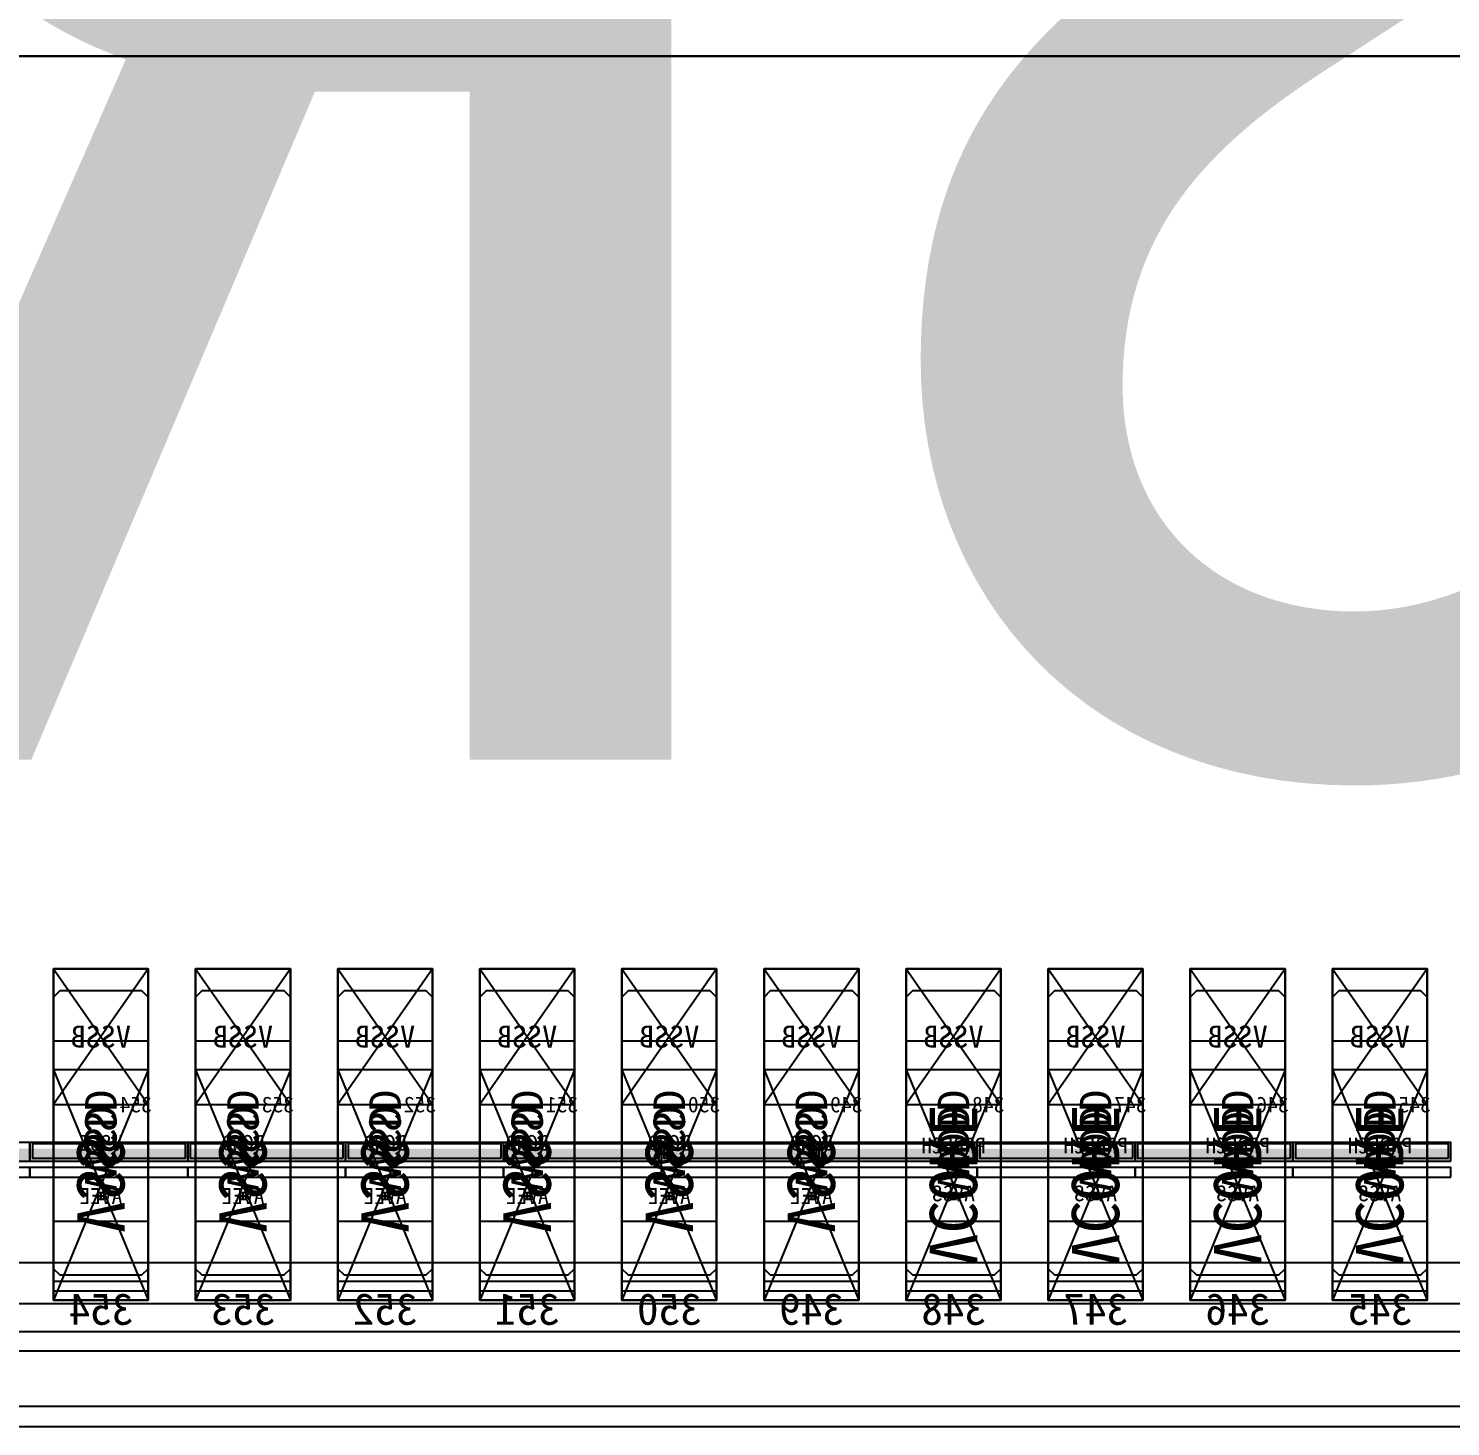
# Model space of a CAD drawing. Header units: millimetres. Extents: x 427 to 2444, y 137 to 817.
# Drawn here: x 1133.3964 to 1133.8467, y 300.7749 to 301.2176 of the extents above; entities that cross this region are included whole.
import ezdxf
from ezdxf.enums import TextEntityAlignment as Align

# ---------------------------------------------------------------- set-up
doc = ezdxf.new("R2010")
doc.units = ezdxf.units.MM
for name, color, linetype in [('L0', 211, 'Continuous'), ('L102', 91, 'Continuous'), ('L114', 213, 'Continuous'), ('L240', 60, 'Continuous'), ('L241', 200, 'Continuous'), ('L242', 51, 'Continuous'), ('L245', 53, 'Continuous'), ('L246', 93, 'Continuous'), ('L248', 171, 'Continuous'), ('L59', 140, 'Continuous'), ('L63', 4, 'Continuous'), ('L98', 150, 'Continuous')]:
    doc.layers.add(name, color=color, linetype=linetype)
doc.styles.add('txt', font='simhei.ttf')

# ---------------------------------------------------------------- blocks, each defined once
blk = doc.blocks.new('HX8394_F_PAD')
at = {"layer": 'L0'}
blk.add_lwpolyline([(-13.86, -0.4025), (-13.86, 0.4025), (13.86, 0.4025), (13.86, -0.4025), (-13.86, -0.4025)], close=True, dxfattribs=at)
at = {"layer": 'L241'}
blk.add_lwpolyline([(-13.9, -0.435), (-13.9, 0.435), (13.9, 0.435), (13.9, -0.435), (-13.9, -0.435)], close=True, dxfattribs=at)
at = {"layer": 'L242'}
for points in [[(1.8095, -0.3935), (1.8075, -0.3915), (1.8075, -0.3055), (1.8095, -0.3035), (1.8355, -0.3035), (1.8375, -0.3055), (1.8375, -0.3915), (1.8355, -0.3935), (1.8095, -0.3935)], [(1.8545, -0.3935), (1.8525, -0.3915), (1.8525, -0.3055), (1.8545, -0.3035), (1.8805, -0.3035), (1.8825, -0.3055), (1.8825, -0.3915), (1.8805, -0.3935), (1.8545, -0.3935)], [(1.8995, -0.3935), (1.8975, -0.3915), (1.8975, -0.3055), (1.8995, -0.3035), (1.9255, -0.3035), (1.9275, -0.3055), (1.9275, -0.3915), (1.9255, -0.3935), (1.8995, -0.3935)], [(1.9445, -0.3935), (1.9425, -0.3915), (1.9425, -0.3055), (1.9445, -0.3035), (1.9705, -0.3035), (1.9725, -0.3055), (1.9725, -0.3915), (1.9705, -0.3935), (1.9445, -0.3935)], [(1.9895, -0.3935), (1.9875, -0.3915), (1.9875, -0.3055), (1.9895, -0.3035), (2.0155, -0.3035), (2.0175, -0.3055), (2.0175, -0.3915), (2.0155, -0.3935), (1.9895, -0.3935)], [(2.0345, -0.3935), (2.0325, -0.3915), (2.0325, -0.3055), (2.0345, -0.3035), (2.0605, -0.3035), (2.0625, -0.3055), (2.0625, -0.3915), (2.0605, -0.3935), (2.0345, -0.3935)], [(2.0795, -0.3935), (2.0775, -0.3915), (2.0775, -0.3055), (2.0795, -0.3035), (2.1055, -0.3035), (2.1075, -0.3055), (2.1075, -0.3915), (2.1055, -0.3935), (2.0795, -0.3935)], [(2.1245, -0.3935), (2.1225, -0.3915), (2.1225, -0.3055), (2.1245, -0.3035), (2.1505, -0.3035), (2.1525, -0.3055), (2.1525, -0.3915), (2.1505, -0.3935), (2.1245, -0.3935)], [(2.1695, -0.3935), (2.1675, -0.3915), (2.1675, -0.3055), (2.1695, -0.3035), (2.1955, -0.3035), (2.1975, -0.3055), (2.1975, -0.3915), (2.1955, -0.3935), (2.1695, -0.3935)], [(2.2145, -0.3935), (2.2125, -0.3915), (2.2125, -0.3055), (2.2145, -0.3035), (2.2405, -0.3035), (2.2425, -0.3055), (2.2425, -0.3915), (2.2405, -0.3935), (2.2145, -0.3935)]]:
    blk.add_lwpolyline(points, close=True, dxfattribs=at)
at = {"layer": 'L240', "style": 'txt'}
for s, p in [('VDDD', (1.8225, -0.3485)), ('VDDD', (1.8675, -0.3485)), ('VDDD', (1.9125, -0.3485)), ('VDDD', (1.9575, -0.3485)), ('VSSD', (2.0025, -0.3485)), ('VSSD', (2.0475, -0.3485)), ('VSSD', (2.0925, -0.3485)), ('VSSD', (2.1375, -0.3485)), ('VSSD', (2.1825, -0.3485)), ('VSSD', (2.2275, -0.3485))]:
    blk.add_text(s, height=0.01, rotation=90, dxfattribs=at).set_placement(p, align=Align.MIDDLE_CENTER)
at = {"layer": 'L248', "style": 'txt'}
blk.add_text('27800x870(include SR&SL)', height=0.5, dxfattribs=at).set_placement((-0.381772, 0.019694), align=Align.MIDDLE_CENTER)
blk = doc.blocks.new('NTBUMP_73X30')
at = {"color": 5, "linetype": 'Continuous'}
blk.add_lwpolyline([(-0.015, 0.04), (0.015, -0.033), (0.015, 0.04), (-0.015, -0.033)], dxfattribs=at)
at = {"layer": 'L242', "color": 5}
blk.add_lwpolyline([(-0.015, -0.033), (-0.015, 0.04), (0.015, 0.04), (0.015, -0.033), (-0.015, -0.033)], close=True, dxfattribs=at)
blk = doc.blocks.new('ILI9881C_AA_NTBUMP_PM_875UM')
at = {"layer": 'L241'}
blk.add_lwpolyline([(-13.92, -0.4375), (-13.92, 0.4375), (13.92, 0.4375), (13.92, -0.4375), (-13.92, -0.4375)], close=True, dxfattribs=at)
for p in [(1.8225, -0.3645), (1.8675, -0.3645), (1.9125, -0.3645), (1.9575, -0.3645), (2.0025, -0.3645), (2.0475, -0.3645), (2.0925, -0.3645), (2.1375, -0.3645), (2.1825, -0.3645), (2.2275, -0.3645)]:
    blk.add_blockref('NTBUMP_73X30', p)
at = {"layer": 'L246', "style": 'txt'}
for s, p in [('VCORE', (1.8225, -0.361)), ('VCORE', (1.8675, -0.361)), ('VCORE', (1.9125, -0.361)), ('VCORE', (1.9575, -0.361)), ('VSS', (2.0025, -0.361)), ('VSS', (2.0475, -0.361)), ('VSS', (2.0925, -0.361)), ('VSS', (2.1375, -0.361)), ('VSS', (2.1825, -0.361)), ('VSS', (2.2275, -0.361))]:
    blk.add_text(s, height=0.015, rotation=90, dxfattribs=at).set_placement(p, align=Align.MIDDLE_CENTER)
for s, p in [('345', (1.8225, -0.400279)), ('346', (1.8675, -0.400279)), ('347', (1.9125, -0.400279)), ('348', (1.9575, -0.400279)), ('349', (2.0025, -0.400279)), ('350', (2.0475, -0.400279)), ('351', (2.0925, -0.400279)), ('352', (2.1375, -0.400279)), ('353', (2.1825, -0.400279)), ('354', (2.2275, -0.400279))]:
    blk.add_text(s, height=0.01, dxfattribs=at).set_placement(p, align=Align.MIDDLE_CENTER)
blk = doc.blocks.new('INPUT_BUMP')
at = {"layer": 'L102'}
for points in [[(0.014, 0.04), (0.014, 0.041), (0.015, 0.041), (0.015, 0.04), (0.014, 0.04)], [(0.015, 0.04), (0.015, 0.041), (0.016, 0.041), (0.016, 0.04), (0.015, 0.04)], [(0.014, 0.039), (0.014, 0.04), (0.015, 0.04), (0.015, 0.039), (0.014, 0.039)], [(0.015, 0.039), (0.015, 0.04), (0.016, 0.04), (0.016, 0.039), (0.015, 0.039)]]:
    blk.add_lwpolyline(points, close=True, dxfattribs=at)
at = {"layer": 'L242'}
blk.add_lwpolyline([(0, 0.01), (0, 0.08), (0.03, 0.08), (0.03, 0.01), (0, 0.01)], close=True, dxfattribs=at)
blk = doc.blocks.new('JD9365Z_PAD_20170829_Y880')
at = {"layer": 'L241'}
blk.add_lwpolyline([(-13.95, -0.41), (-13.95, 0.41), (13.95, 0.41), (13.95, -0.41), (-13.95, -0.41)], close=True, dxfattribs=at)
at = {"row_count": 1, "column_count": 554, "row_spacing": 0.08, "column_spacing": 0.045}
blk.add_blockref('INPUT_BUMP', (-12.4575, -0.401), dxfattribs=at)
at = {"layer": 'L240', "style": 'txt'}
for s, p in [('AVSS', (1.8225, -0.360167)), ('AVSS', (1.8675, -0.360167)), ('AVSS', (1.9125, -0.360167)), ('AVSS', (1.9575, -0.360167)), ('AVEE', (2.0025, -0.361)), ('AVEE', (2.0475, -0.361)), ('AVEE', (2.0925, -0.361)), ('AVEE', (2.1375, -0.361)), ('AVEE', (2.1825, -0.361)), ('AVEE', (2.2275, -0.361))]:
    blk.add_text(s, height=0.005, dxfattribs=at).set_placement(p, align=Align.MIDDLE_CENTER)
blk = doc.blocks.new('NV3052C3P_BUMP_ORI_20190911')
at = {"layer": 'L241'}
blk.add_lwpolyline([(-13.8, -0.398), (-13.8, 0.398), (13.8, 0.398), (13.8, -0.398), (-13.8, -0.398)], close=True, dxfattribs=at)
at = {"layer": 'L242'}
for points in [[(1.8075, -0.385), (1.8075, -0.337), (1.8375, -0.337), (1.8375, -0.385), (1.8075, -0.385)], [(1.8525, -0.385), (1.8525, -0.337), (1.8825, -0.337), (1.8825, -0.385), (1.8525, -0.385)], [(1.8975, -0.385), (1.8975, -0.337), (1.9275, -0.337), (1.9275, -0.385), (1.8975, -0.385)], [(1.9425, -0.385), (1.9425, -0.337), (1.9725, -0.337), (1.9725, -0.385), (1.9425, -0.385)], [(1.9875, -0.385), (1.9875, -0.337), (2.0175, -0.337), (2.0175, -0.385), (1.9875, -0.385)], [(2.0325, -0.385), (2.0325, -0.337), (2.0625, -0.337), (2.0625, -0.385), (2.0325, -0.385)], [(2.0775, -0.385), (2.0775, -0.337), (2.1075, -0.337), (2.1075, -0.385), (2.0775, -0.385)], [(2.1225, -0.385), (2.1225, -0.337), (2.1525, -0.337), (2.1525, -0.385), (2.1225, -0.385)], [(2.1675, -0.385), (2.1675, -0.337), (2.1975, -0.337), (2.1975, -0.385), (2.1675, -0.385)], [(2.2125, -0.385), (2.2125, -0.337), (2.2425, -0.337), (2.2425, -0.385), (2.2125, -0.385)]]:
    blk.add_lwpolyline(points, close=True, dxfattribs=at)
at = {"layer": 'L245', "style": 'txt'}
for s, p in [('PPRECH', (1.822473, -0.361)), ('PPRECH', (1.867473, -0.361)), ('PPRECH', (1.912473, -0.361)), ('PPRECH', (1.957473, -0.361)), ('DGND', (2.002473, -0.360167)), ('DGND', (2.047473, -0.360167)), ('DGND', (2.092473, -0.360167)), ('DGND', (2.137473, -0.360167)), ('DGND', (2.182473, -0.360167)), ('VSSI', (2.227473, -0.360167))]:
    blk.add_text(s, height=0.005, dxfattribs=at).set_placement(p, align=Align.MIDDLE_CENTER)
blk = doc.blocks.new('BUMP_30_76')
at = {"layer": 'L242'}
blk.add_lwpolyline([(-0.015, -0.0195), (-0.015, 0.0565), (0.015, 0.0565), (0.015, -0.0195), (-0.015, -0.0195)], close=True, dxfattribs=at)
blk = doc.blocks.new('FL11283_A_OTHER')
at = {"layer": 'L102'}
blk.add_lwpolyline([(0, 0), (0, 0.41), (13.86, 0.41), (13.86, 0), (0, 0)], close=True, dxfattribs=at)
at = {"layer": 'L241'}
blk.add_lwpolyline([(-13.86, -0.41), (-13.86, 0.41), (13.86, 0.41), (13.86, 0.404), (-13.854, 0.404), (-13.854, -0.404), (13.854, -0.404), (13.854, 0.404), (13.86, 0.404), (13.86, -0.41), (-13.86, -0.41)], close=True, dxfattribs=at)
at = {"layer": 'L59'}
for points in [[(-13.86, -0.41), (-13.86, 0.41), (13.86, 0.41), (13.86, -0.41), (-13.86, -0.41)], [(0, -0.41), (0, 0), (13.86, 0), (13.86, -0.41), (0, -0.41)]]:
    blk.add_lwpolyline(points, close=True, dxfattribs=at)
for p in [(1.8225, -0.3685), (1.8675, -0.3685), (1.9125, -0.3685), (1.9575, -0.3685), (2.0025, -0.3685), (2.0475, -0.3685), (2.0925, -0.3685), (2.1375, -0.3685), (2.1825, -0.3685), (2.2275, -0.3685)]:
    blk.add_blockref('BUMP_30_76', p)
at = {"layer": 'L102', "style": 'txt'}
for s, p in [('VDDD', (1.8225, -0.346)), ('VDDD', (1.8675, -0.346)), ('VDDD', (1.9125, -0.346)), ('VDDD', (1.9575, -0.346)), ('VSSD', (2.0025, -0.346)), ('VSSD', (2.0475, -0.346)), ('VSSD', (2.0925, -0.346)), ('VSSD', (2.1375, -0.346)), ('VSSD', (2.1825, -0.346)), ('VSSD', (2.2275, -0.346))]:
    blk.add_text(s, height=0.01, rotation=90, dxfattribs=at).set_placement(p, align=Align.MIDDLE_CENTER)
blk = doc.blocks.new('GC9702_ANALOG_PAD_BUMP')
at = {"color": 5, "linetype": 'Continuous'}
blk.add_lwpolyline([(-0.015, 0.0215), (0.015, -0.0215), (0.015, 0.0215), (-0.015, -0.0215)], dxfattribs=at)
at = {"layer": 'L242', "color": 5}
blk.add_lwpolyline([(-0.015, -0.0215), (-0.015, 0.0215), (0.015, 0.0215), (0.015, -0.0215), (-0.015, -0.0215)], close=True, dxfattribs=at)
blk = doc.blocks.new('GC9702_BUMP_NOCOMPENSATION')
at = {"layer": 'L114', "const_width": 0.004}
for points in [[(1.8, -0.378), (1.85, -0.378)], [(1.8, -0.378), (1.85, -0.378)], [(1.8, -0.378), (1.85, -0.378)], [(1.8, -0.378), (1.85, -0.378)], [(1.85, -0.378), (1.9, -0.378)], [(1.85, -0.378), (1.9, -0.378)], [(1.85, -0.378), (1.9, -0.378)], [(1.85, -0.378), (1.9, -0.378)], [(1.9, -0.378), (1.95, -0.378)], [(1.9, -0.378), (1.95, -0.378)], [(1.9, -0.378), (1.95, -0.378)], [(1.9, -0.378), (1.95, -0.378)], [(1.95, -0.378), (2, -0.378)], [(1.95, -0.378), (2, -0.378)], [(1.95, -0.378), (2, -0.378)], [(1.95, -0.378), (2, -0.378)], [(2, -0.378), (2.05, -0.378)], [(2, -0.378), (2.05, -0.378)], [(2, -0.378), (2.05, -0.378)], [(2, -0.378), (2.05, -0.378)], [(2.05, -0.378), (2.1, -0.378)], [(2.05, -0.378), (2.1, -0.378)], [(2.05, -0.378), (2.1, -0.378)], [(2.05, -0.378), (2.1, -0.378)], [(2.1, -0.378), (2.15, -0.378)], [(2.1, -0.378), (2.15, -0.378)], [(2.1, -0.378), (2.15, -0.378)], [(2.1, -0.378), (2.15, -0.378)], [(2.15, -0.378), (2.2, -0.378)], [(2.15, -0.378), (2.2, -0.378)], [(2.15, -0.378), (2.2, -0.378)], [(2.15, -0.378), (2.2, -0.378)], [(2.2, -0.378), (2.25, -0.378)], [(2.2, -0.378), (2.25, -0.378)], [(2.2, -0.378), (2.25, -0.378)], [(2.2, -0.378), (2.25, -0.378)], [(2.25, -0.378), (2.3, -0.378)], [(2.25, -0.378), (2.3, -0.378)], [(2.25, -0.378), (2.3, -0.378)], [(2.25, -0.378), (2.3, -0.378)]]:
    blk.add_lwpolyline(points, dxfattribs=at)
at = {"layer": 'L114'}
for points in [[(1.8, -0.38), (1.8, -0.374), (1.85, -0.374), (1.85, -0.38), (1.8, -0.38)], [(1.8, -0.38), (1.8, -0.374), (1.85, -0.374), (1.85, -0.38), (1.8, -0.38)], [(1.80074, -0.379), (1.80074, -0.37443), (1.84918, -0.37443), (1.84918, -0.379), (1.80074, -0.379)], [(1.80074, -0.379), (1.80074, -0.37443), (1.84918, -0.37443), (1.84918, -0.379), (1.80074, -0.379)], [(1.85, -0.38), (1.85, -0.374), (1.9, -0.374), (1.9, -0.38), (1.85, -0.38)], [(1.85, -0.38), (1.85, -0.374), (1.9, -0.374), (1.9, -0.38), (1.85, -0.38)], [(1.85074, -0.379), (1.85074, -0.37443), (1.89918, -0.37443), (1.89918, -0.379), (1.85074, -0.379)], [(1.85074, -0.379), (1.85074, -0.37443), (1.89918, -0.37443), (1.89918, -0.379), (1.85074, -0.379)], [(1.9, -0.38), (1.9, -0.374), (1.95, -0.374), (1.95, -0.38), (1.9, -0.38)], [(1.9, -0.38), (1.9, -0.374), (1.95, -0.374), (1.95, -0.38), (1.9, -0.38)], [(1.90074, -0.379), (1.90074, -0.37443), (1.94918, -0.37443), (1.94918, -0.379), (1.90074, -0.379)], [(1.90074, -0.379), (1.90074, -0.37443), (1.94918, -0.37443), (1.94918, -0.379), (1.90074, -0.379)], [(1.95, -0.38), (1.95, -0.374), (2, -0.374), (2, -0.38), (1.95, -0.38)], [(1.95, -0.38), (1.95, -0.374), (2, -0.374), (2, -0.38), (1.95, -0.38)], [(1.95074, -0.379), (1.95074, -0.37443), (1.99918, -0.37443), (1.99918, -0.379), (1.95074, -0.379)], [(1.95074, -0.379), (1.95074, -0.37443), (1.99918, -0.37443), (1.99918, -0.379), (1.95074, -0.379)], [(2, -0.38), (2, -0.374), (2.05, -0.374), (2.05, -0.38), (2, -0.38)], [(2, -0.38), (2, -0.374), (2.05, -0.374), (2.05, -0.38), (2, -0.38)], [(2.00074, -0.379), (2.00074, -0.37443), (2.04918, -0.37443), (2.04918, -0.379), (2.00074, -0.379)], [(2.00074, -0.379), (2.00074, -0.37443), (2.04918, -0.37443), (2.04918, -0.379), (2.00074, -0.379)], [(2.05, -0.38), (2.05, -0.374), (2.1, -0.374), (2.1, -0.38), (2.05, -0.38)], [(2.05, -0.38), (2.05, -0.374), (2.1, -0.374), (2.1, -0.38), (2.05, -0.38)], [(2.05074, -0.379), (2.05074, -0.37443), (2.09918, -0.37443), (2.09918, -0.379), (2.05074, -0.379)], [(2.05074, -0.379), (2.05074, -0.37443), (2.09918, -0.37443), (2.09918, -0.379), (2.05074, -0.379)], [(2.1, -0.38), (2.1, -0.374), (2.15, -0.374), (2.15, -0.38), (2.1, -0.38)], [(2.1, -0.38), (2.1, -0.374), (2.15, -0.374), (2.15, -0.38), (2.1, -0.38)], [(2.10074, -0.379), (2.10074, -0.37443), (2.14918, -0.37443), (2.14918, -0.379), (2.10074, -0.379)], [(2.10074, -0.379), (2.10074, -0.37443), (2.14918, -0.37443), (2.14918, -0.379), (2.10074, -0.379)], [(2.15, -0.38), (2.15, -0.374), (2.2, -0.374), (2.2, -0.38), (2.15, -0.38)], [(2.15, -0.38), (2.15, -0.374), (2.2, -0.374), (2.2, -0.38), (2.15, -0.38)], [(2.15074, -0.379), (2.15074, -0.37443), (2.19918, -0.37443), (2.19918, -0.379), (2.15074, -0.379)], [(2.15074, -0.379), (2.15074, -0.37443), (2.19918, -0.37443), (2.19918, -0.379), (2.15074, -0.379)], [(2.2, -0.38), (2.2, -0.374), (2.25, -0.374), (2.25, -0.38), (2.2, -0.38)], [(2.2, -0.38), (2.2, -0.374), (2.25, -0.374), (2.25, -0.38), (2.2, -0.38)], [(2.20074, -0.379), (2.20074, -0.37443), (2.24918, -0.37443), (2.24918, -0.379), (2.20074, -0.379)], [(2.20074, -0.379), (2.20074, -0.37443), (2.24918, -0.37443), (2.24918, -0.379), (2.20074, -0.379)], [(2.25, -0.38), (2.25, -0.374), (2.3, -0.374), (2.3, -0.38), (2.25, -0.38)], [(2.25, -0.38), (2.25, -0.374), (2.3, -0.374), (2.3, -0.38), (2.25, -0.38)]]:
    blk.add_lwpolyline(points, close=True, dxfattribs=at)
at = {"layer": 'L241'}
for points in [[(1.8, -0.385), (1.8, -0.382), (1.85, -0.382), (1.85, -0.385), (1.8, -0.385)], [(1.8, -0.385), (1.8, -0.382), (1.85, -0.382), (1.85, -0.385), (1.8, -0.385)], [(1.85, -0.385), (1.85, -0.382), (1.9, -0.382), (1.9, -0.385), (1.85, -0.385)], [(1.85, -0.385), (1.85, -0.382), (1.9, -0.382), (1.9, -0.385), (1.85, -0.385)], [(1.9, -0.385), (1.9, -0.382), (1.95, -0.382), (1.95, -0.385), (1.9, -0.385)], [(1.9, -0.385), (1.9, -0.382), (1.95, -0.382), (1.95, -0.385), (1.9, -0.385)], [(1.95, -0.385), (1.95, -0.382), (2, -0.382), (2, -0.385), (1.95, -0.385)], [(1.95, -0.385), (1.95, -0.382), (2, -0.382), (2, -0.385), (1.95, -0.385)], [(2, -0.385), (2, -0.382), (2.05, -0.382), (2.05, -0.385), (2, -0.385)], [(2, -0.385), (2, -0.382), (2.05, -0.382), (2.05, -0.385), (2, -0.385)], [(2.05, -0.385), (2.05, -0.382), (2.1, -0.382), (2.1, -0.385), (2.05, -0.385)], [(2.05, -0.385), (2.05, -0.382), (2.1, -0.382), (2.1, -0.385), (2.05, -0.385)], [(2.1, -0.385), (2.1, -0.382), (2.15, -0.382), (2.15, -0.385), (2.1, -0.385)], [(2.1, -0.385), (2.1, -0.382), (2.15, -0.382), (2.15, -0.385), (2.1, -0.385)], [(2.15, -0.385), (2.15, -0.382), (2.2, -0.382), (2.2, -0.385), (2.15, -0.385)], [(2.15, -0.385), (2.15, -0.382), (2.2, -0.382), (2.2, -0.385), (2.15, -0.385)], [(2.2, -0.385), (2.2, -0.382), (2.25, -0.382), (2.25, -0.385), (2.2, -0.385)], [(2.2, -0.385), (2.2, -0.382), (2.25, -0.382), (2.25, -0.385), (2.2, -0.385)], [(2.25, -0.385), (2.25, -0.382), (2.3, -0.382), (2.3, -0.385), (2.25, -0.385)], [(2.25, -0.385), (2.25, -0.382), (2.3, -0.382), (2.3, -0.385), (2.25, -0.385)]]:
    blk.add_lwpolyline(points, close=True, dxfattribs=at)
at = {"row_count": 1, "column_count": 554, "row_spacing": 0.043, "column_spacing": 0.045}
blk.add_blockref('GC9702_ANALOG_PAD_BUMP', (-12.4425, -0.3405), dxfattribs=at)
at = {"layer": 'L114', "style": 'txt'}
for s, p in [('345', (1.8115, -0.362)), ('346', (1.8565, -0.362)), ('347', (1.9015, -0.362)), ('348', (1.9465, -0.362)), ('349', (1.9915, -0.362)), ('350', (2.0365, -0.362)), ('351', (2.0815, -0.362)), ('352', (2.1265, -0.362)), ('353', (2.1715, -0.362)), ('354', (2.2165, -0.362))]:
    blk.add_text(s, height=0.005, dxfattribs=at).set_placement(p, align=Align.MIDDLE_CENTER)
at = {"layer": 'L98', "style": 'txt'}
for p in [(1.8225, -0.3405), (1.8675, -0.3405), (1.9125, -0.3405), (1.9575, -0.3405), (2.0025, -0.3405), (2.0475, -0.3405), (2.0925, -0.3405), (2.1375, -0.3405), (2.1825, -0.3405), (2.2275, -0.3405)]:
    blk.add_text('VSSB', height=0.007, dxfattribs=at).set_placement(p, align=Align.MIDDLE_CENTER)
blk = doc.blocks.new('IC_GDS_ALL')
for name, p in [('ILI9881C_AA_NTBUMP_PM_875UM', (0, 0)), ('HX8394_F_PAD', (0, 0.004)), ('GC9702_BUMP_NOCOMPENSATION', (0, 0.0265)), ('NV3052C3P_BUMP_ORI_20190911', (0, 0.0125)), ('JD9365Z_PAD_20170829_Y880', (0, -0.0035)), ('FL11283_A_OTHER', (0, -0.0035))]:
    blk.add_blockref(name, p)
blk = doc.blocks.new('INPUT_PAD')
at = {"layer": 'L63'}
blk.add_lwpolyline([(0.01, -0.043), (0.01, 0.062), (0.04, 0.062), (0.04, -0.043), (0.01, -0.043)], close=True, dxfattribs=at)
blk = doc.blocks.new('IC_PAD_ALL')
at = {"row_count": 1, "column_count": 554, "row_spacing": 0.109, "column_spacing": 0.045}
blk.add_blockref('INPUT_PAD', (1.18, 0), dxfattribs=at)
blk = doc.blocks.new('IC_ALL')
at = {"yscale": -1, "rotation": 180}
blk.add_blockref('IC_GDS_ALL', (14, 0.4375), dxfattribs=at)
blk.add_blockref('IC_PAD_ALL', (0.3525, 0.083))
blk = doc.blocks.new('IC_FPC_OLB_ALL')
blk.add_blockref('IC_ALL', (1.188, 1.0245))

msp = doc.modelspace()

# ---------------------------------------------------------------- block references
msp.add_blockref('IC_FPC_OLB_ALL', (1120.45883, 299.75037))

doc.saveas('drawing.dxf')
